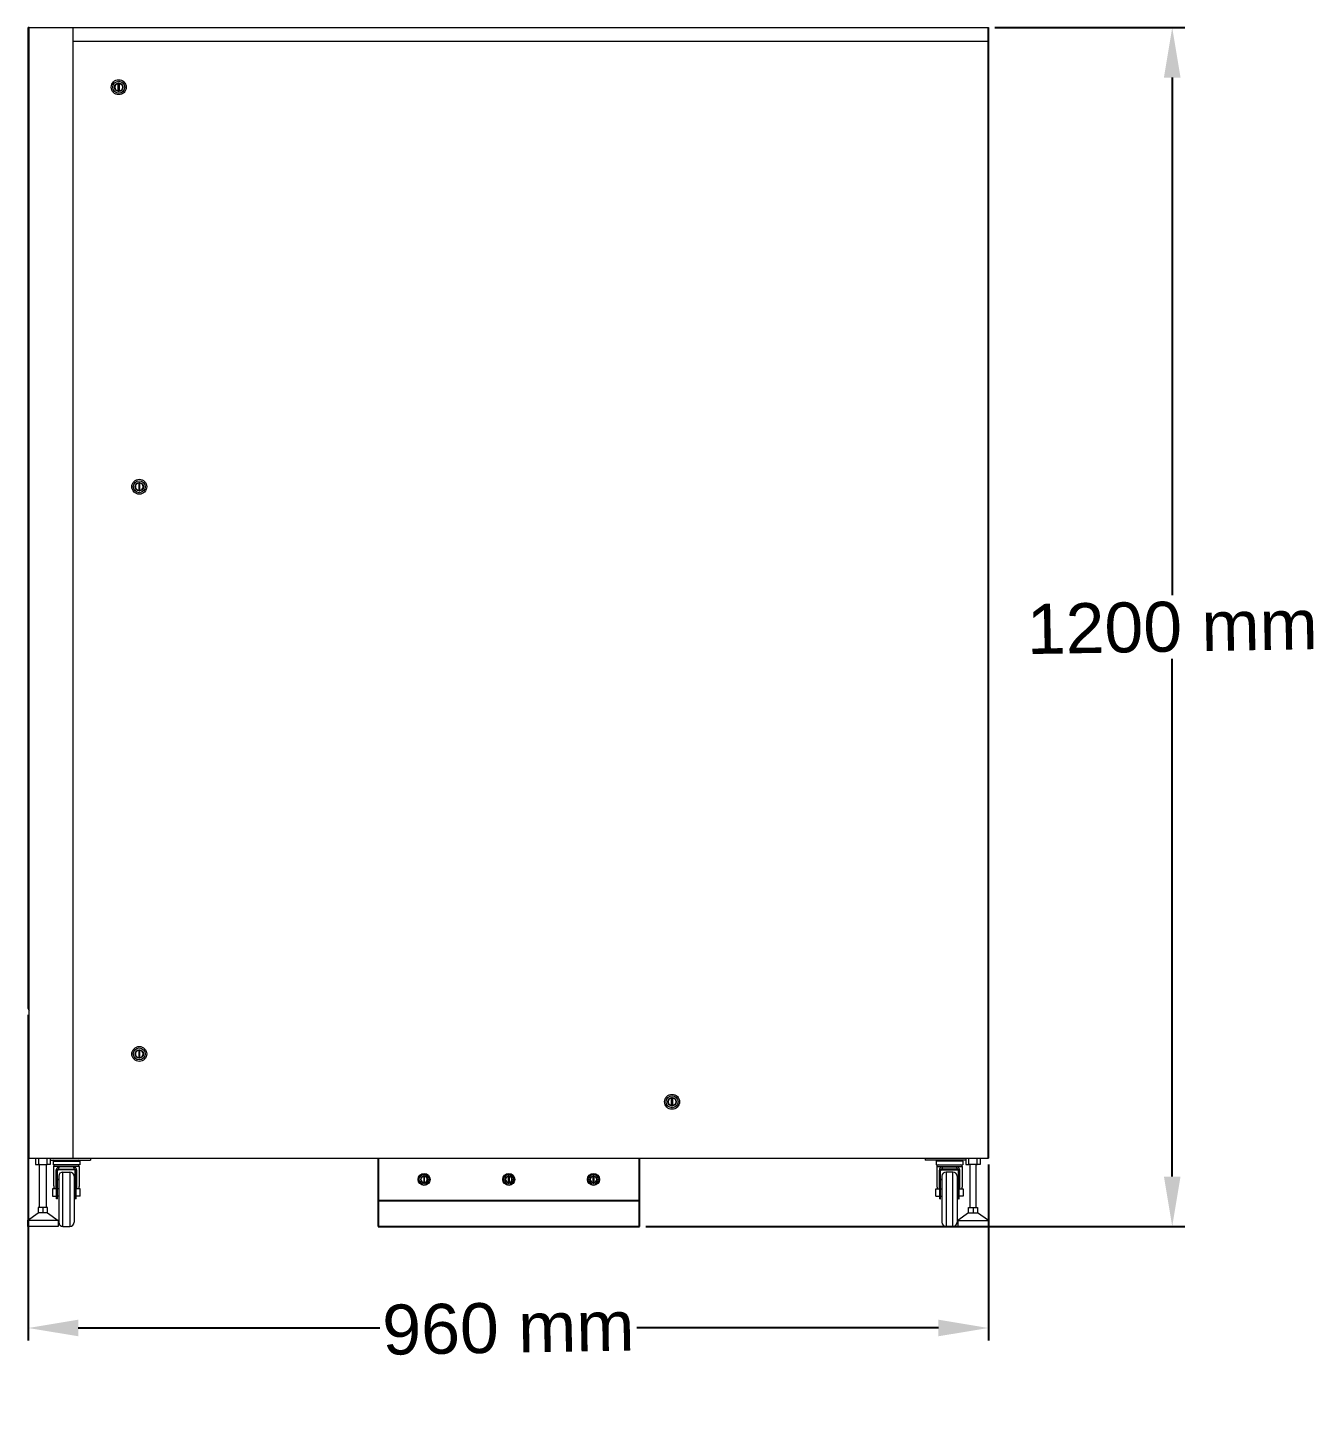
# Model space of a CAD drawing. Header units: millimetres. Extents: x 0 to 129, y -18 to 120.
import ezdxf

# ---------------------------------------------------------------- set-up
doc = ezdxf.new("R2010")
doc.units = ezdxf.units.MM
doc.layers.add('8059_4__0', color=7, linetype='Continuous')
doc.layers.add('Visible (ANSI)', color=7, linetype='Continuous', lineweight=50)
doc.styles.get("Standard").update_dxf_attribs({"font": 'arial.ttf'})
doc.dimstyles.new('ISO-25', dxfattribs={"dimtxt": 2.5, "dimasz": 2.5, "dimexe": 1.25, "dimexo": 0.625, "dimtad": 1, "dimtxsty": 'Standard', "dimcen": 2.5, "dimadec": 0, "dimazin": 0, "dimtfac": 1, "dimtmove": 0, "dimatfit": 3, "dimfxl": 1, "dimarcsym": 0})

# ---------------------------------------------------------------- blocks, each defined once
blk = doc.blocks.new('*D10')
at = {"color": 0, "lineweight": -2}
for p, q in [((96.79, 119.99), (115.81, 119.99)), ((114.56, 114.99), (114.56, 63.17)), ((114.56, 5), (114.56, 56.82)), ((61.87, 0), (115.81, 0))]:
    blk.add_line(p, q, dxfattribs=at)
at = {"color": 0}
for points in [[(115.39, 114.99), (113.73, 114.99), (114.56, 119.99)], [(113.73, 5), (115.39, 5), (114.56, 0)]]:
    blk.add_solid(points, dxfattribs=at)
at = {"layer": 'Defpoints', "color": 0}
for p in [(96.16, 119.99), (61.24, 0), (114.56, 0)]:
    blk.add_point(p, dxfattribs=at)
at = {"color": 0, "insert": (114.56, 60), "char_height": 5, "attachment_point": 5, "rotation": 1}
blk.add_mtext('1200 mm', dxfattribs=at)
blk = doc.blocks.new('*D11')
at = {"color": 0, "lineweight": -2}
for p, q in [((0.08, 21.19), (0.08, -11.41)), ((96.16, 6.2), (96.16, -11.41)), ((5.08, -10.16), (35.25, -10.16)), ((91.16, -10.16), (60.98, -10.16))]:
    blk.add_line(p, q, dxfattribs=at)
at = {"color": 0}
for points in [[(5.08, -9.33), (5.08, -10.99), (0.08, -10.16)], [(91.16, -10.99), (91.16, -9.33), (96.16, -10.16)]]:
    blk.add_solid(points, dxfattribs=at)
at = {"layer": 'Defpoints', "color": 0}
for p in [(0.08, 21.81), (96.16, 6.83), (96.16, -10.16)]:
    blk.add_point(p, dxfattribs=at)
at = {"color": 0, "insert": (48.12, -10.16), "char_height": 5, "attachment_point": 5, "rotation": 1}
blk.add_mtext('960 mm', dxfattribs=at)

msp = doc.modelspace()

# ---------------------------------------------------------------- linework, layer by layer
at = {"lineweight": 13}
for p, q in [((0.168, 119.992), (0.076, 119.992)), ((0.168, 119.992), (96.162, 119.992)), ((4.563, 6.829), (4.563, 119.992)), ((96.111, 119.992), (96.111, 6.829)), ((96.136, 119.992), (96.136, 6.829)), ((96.162, 119.992), (96.162, 6.829)), ((4.563, 118.632), (96.162, 118.632)), ((0.168, 6.829), (96.162, 6.829)), ((96.162, 0), (96.162, 0.583))]:
    msp.add_line(p, q, dxfattribs=at)
at = {"color": 0, "linetype": 'ByBlock', "lineweight": 13}
for p, q in [((0.812, 6.829), (0.812, 6.197)), ((0.812, 6.197), (1.121, 6.197)), ((1.121, 6.197), (1.121, 6.829)), ((1.212, 6.197), (1.121, 6.197)), ((1.212, 1.893), (1.212, 6.197)), ((1.212, 6.197), (1.859, 6.197)), ((1.859, 6.197), (1.859, 1.893)), ((1.859, 6.197), (1.95, 6.197)), ((1.95, 6.197), (1.95, 6.829)), ((2.26, 6.197), (1.95, 6.197)), ((2.26, 6.829), (2.26, 6.197)), ((93.902, 6.829), (93.902, 6.197)), ((93.902, 6.197), (94.211, 6.197)), ((94.211, 6.197), (94.211, 6.829)), ((94.303, 6.197), (94.211, 6.197)), ((94.95, 6.197), (94.303, 6.197)), ((94.303, 6.197), (94.303, 1.893)), ((94.95, 1.893), (94.95, 6.197)), ((94.95, 6.197), (95.041, 6.197)), ((95.041, 6.197), (95.041, 6.829)), ((95.35, 6.197), (95.041, 6.197)), ((95.35, 6.829), (95.35, 6.197)), ((1.992, 1.893), (1.079, 1.893)), ((1.079, 1.893), (1.079, 1.357)), ((1.536, 1.893), (1.536, 1.357)), ((1.992, 1.357), (1.992, 1.893)), ((94.169, 1.893), (95.083, 1.893)), ((94.169, 1.357), (94.169, 1.893)), ((94.626, 1.893), (94.626, 1.357)), ((95.083, 1.893), (95.083, 1.357)), ((0, 0.583), (1.079, 1.357)), ((3.071, 0.583), (0, 0.583)), ((0, 0.583), (0, 0)), ((3.071, 0), (0, 0)), ((1.992, 1.357), (1.079, 1.357)), ((1.992, 1.357), (3.071, 0.583)), ((3.071, 0.583), (3.071, 0)), ((94.169, 1.357), (93.091, 0.583)), ((93.091, 0.583), (93.091, 0)), ((93.091, 0.583), (96.162, 0.583)), ((94.169, 1.357), (95.083, 1.357)), ((96.162, 0.583), (95.083, 1.357)), ((93.091, 0), (96.162, 0))]:
    msp.add_line(p, q, dxfattribs=at)
for p, q in [((35.086, 6.829), (35.086, 0)), ((61.244, 0), (61.244, 6.829)), ((35.086, 2.593), (61.244, 2.593)), ((35.086, 0), (61.244, 0))]:
    msp.add_line(p, q)
at = {"layer": '8059_4__0', "color": 0, "linetype": 'ByBlock', "lineweight": 13}
for p, q in [((2.26, 6.637), (6.316, 6.637)), ((2.55, 6.552), (5.231, 6.552)), ((2.55, 6.552), (2.55, 6.169)), ((5.231, 6.169), (2.55, 6.169)), ((5.167, 5.999), (2.614, 5.999)), ((2.614, 5.999), (2.614, 4.129)), ((2.866, 5.574), (2.871, 5.646)), ((2.912, 5.574), (2.866, 5.574)), ((2.866, 3.765), (2.866, 5.574)), ((2.871, 5.646), (2.89, 5.722)), ((2.89, 5.722), (2.922, 5.796)), ((2.912, 2.766), (2.912, 5.574)), ((2.922, 5.796), (2.969, 5.863)), ((2.969, 5.863), (3.031, 5.921)), ((2.997, 2.766), (2.997, 5.574)), ((3.031, 5.921), (3.111, 5.962)), ((3.082, 5.744), (3.208, 5.978)), ((3.082, 5.744), (4.699, 5.744)), ((4.699, 5.659), (3.082, 5.659)), ((3.111, 5.962), (3.208, 5.978)), ((4.574, 5.978), (3.208, 5.978)), ((4.574, 5.978), (4.699, 5.744)), ((4.574, 5.978), (4.651, 5.968)), ((4.651, 5.968), (4.724, 5.937)), ((4.724, 5.937), (4.789, 5.888)), ((4.784, 2.766), (4.784, 5.574)), ((4.789, 5.888), (4.843, 5.823)), ((4.843, 5.823), (4.883, 5.746)), ((4.915, 5.574), (4.869, 5.574)), ((4.869, 2.766), (4.869, 5.574)), ((4.883, 5.746), (4.908, 5.66)), ((4.908, 5.66), (4.915, 5.574)), ((4.915, 5.574), (4.915, 3.765)), ((5.167, 5.999), (5.167, 4.129)), ((5.231, 6.552), (5.231, 6.169)), ((6.316, 6.829), (6.316, 6.637)), ((89.846, 6.829), (89.846, 6.637)), ((93.902, 6.637), (89.846, 6.637)), ((93.611, 6.552), (90.931, 6.552)), ((90.931, 6.552), (90.931, 6.169)), ((90.931, 6.169), (93.611, 6.169)), ((90.995, 5.999), (93.548, 5.999)), ((90.995, 5.999), (90.995, 4.129)), ((91.254, 5.66), (91.246, 5.574)), ((91.246, 5.574), (91.293, 5.574)), ((91.246, 5.574), (91.246, 3.765)), ((91.279, 5.746), (91.254, 5.66)), ((91.319, 5.823), (91.279, 5.746)), ((91.293, 2.766), (91.293, 5.574)), ((91.373, 5.888), (91.319, 5.823)), ((91.438, 5.937), (91.373, 5.888)), ((91.378, 2.766), (91.378, 5.574)), ((91.511, 5.968), (91.438, 5.937)), ((91.588, 5.978), (91.463, 5.744)), ((93.08, 5.744), (91.463, 5.744)), ((91.463, 5.659), (93.08, 5.659)), ((91.588, 5.978), (91.511, 5.968)), ((91.588, 5.978), (92.954, 5.978)), ((93.08, 5.744), (92.954, 5.978)), ((93.051, 5.962), (92.954, 5.978)), ((93.131, 5.921), (93.051, 5.962)), ((93.193, 5.863), (93.131, 5.921)), ((93.165, 2.766), (93.165, 5.574)), ((93.24, 5.796), (93.193, 5.863)), ((93.272, 5.722), (93.24, 5.796)), ((93.25, 5.574), (93.296, 5.574)), ((93.25, 2.766), (93.25, 5.574)), ((93.291, 5.646), (93.272, 5.722)), ((93.296, 5.574), (93.291, 5.646)), ((93.296, 3.765), (93.296, 5.574)), ((93.548, 5.999), (93.548, 4.129)), ((93.611, 6.552), (93.611, 6.169)), ((3.014, 4.662), (2.997, 4.652)), ((3.033, 4.673), (3.014, 4.662)), ((3.051, 4.683), (3.033, 4.673)), ((3.07, 4.693), (3.051, 4.683)), ((3.09, 4.702), (3.07, 4.693)), ((3.11, 4.712), (3.09, 4.702)), ((3.125, 4.718), (3.11, 4.712)), ((3.125, 5.02), (3.125, 0.425)), ((3.55, 5.446), (4.231, 5.446)), ((3.55, 0), (3.55, 5.446)), ((4.231, 5.446), (4.231, 0)), ((4.656, 5.02), (4.656, 0.425)), ((4.656, 4.718), (4.658, 4.718)), ((4.658, 4.718), (4.678, 4.709)), ((4.678, 4.709), (4.698, 4.699)), ((4.698, 4.699), (4.718, 4.689)), ((4.718, 4.689), (4.737, 4.679)), ((4.737, 4.679), (4.755, 4.669)), ((4.755, 4.669), (4.774, 4.658)), ((4.774, 4.658), (4.784, 4.652)), ((91.388, 4.658), (91.378, 4.652)), ((91.406, 4.669), (91.388, 4.658)), ((91.425, 4.679), (91.406, 4.669)), ((91.444, 4.689), (91.425, 4.679)), ((91.464, 4.699), (91.444, 4.689)), ((91.483, 4.709), (91.464, 4.699)), ((91.504, 4.718), (91.483, 4.709)), ((91.505, 4.718), (91.504, 4.718)), ((91.505, 5.02), (91.505, 0.425)), ((92.612, 5.446), (91.931, 5.446)), ((91.931, 5.446), (91.931, 0)), ((92.612, 0), (92.612, 5.446)), ((93.037, 5.02), (93.037, 0.425)), ((93.037, 4.718), (93.052, 4.712)), ((93.052, 4.712), (93.072, 4.702)), ((93.072, 4.702), (93.092, 4.693)), ((93.092, 4.693), (93.111, 4.683)), ((93.111, 4.683), (93.129, 4.673)), ((93.129, 4.673), (93.147, 4.662)), ((93.147, 4.662), (93.165, 4.652)), ((2.912, 3.765), (2.508, 3.765)), ((2.508, 3.765), (2.508, 3.042)), ((2.508, 3.042), (2.912, 3.042)), ((2.614, 4.129), (2.615, 4.106)), ((2.615, 4.106), (2.616, 4.084)), ((2.616, 4.084), (2.617, 4.061)), ((2.617, 4.061), (2.62, 4.037)), ((2.62, 4.037), (2.623, 4.014)), ((2.623, 4.014), (2.626, 3.99)), ((2.626, 3.99), (2.631, 3.966)), ((2.631, 3.966), (2.635, 3.941)), ((2.635, 3.941), (2.641, 3.917)), ((2.641, 3.917), (2.647, 3.892)), ((2.647, 3.892), (2.654, 3.867)), ((2.654, 3.867), (2.662, 3.842)), ((2.662, 3.842), (2.67, 3.816)), ((2.67, 3.816), (2.679, 3.79)), ((2.679, 3.79), (2.688, 3.765)), ((2.997, 3.404), (2.912, 3.404)), ((2.997, 2.766), (2.912, 2.766)), ((3.125, 3.765), (2.997, 3.765)), ((3.125, 3.042), (2.997, 3.042)), ((4.784, 3.765), (4.656, 3.765)), ((4.784, 3.042), (4.656, 3.042)), ((4.869, 3.404), (4.784, 3.404)), ((4.869, 2.766), (4.784, 2.766)), ((5.273, 3.765), (4.869, 3.765)), ((5.273, 3.042), (4.869, 3.042)), ((5.103, 3.79), (5.094, 3.765)), ((5.112, 3.816), (5.103, 3.79)), ((5.12, 3.842), (5.112, 3.816)), ((5.127, 3.867), (5.12, 3.842)), ((5.134, 3.892), (5.127, 3.867)), ((5.14, 3.917), (5.134, 3.892)), ((5.146, 3.941), (5.14, 3.917)), ((5.151, 3.966), (5.146, 3.941)), ((5.155, 3.99), (5.151, 3.966)), ((5.159, 4.014), (5.155, 3.99)), ((5.162, 4.037), (5.159, 4.014)), ((5.164, 4.061), (5.162, 4.037)), ((5.166, 4.084), (5.164, 4.061)), ((5.167, 4.106), (5.166, 4.084)), ((5.167, 4.129), (5.167, 4.106)), ((5.273, 3.042), (5.273, 3.765)), ((90.888, 3.765), (91.293, 3.765)), ((90.888, 3.042), (90.888, 3.765)), ((90.888, 3.042), (91.293, 3.042)), ((90.995, 4.129), (90.995, 4.106)), ((90.995, 4.106), (90.996, 4.084)), ((90.996, 4.084), (90.998, 4.061)), ((90.998, 4.061), (91, 4.037)), ((91, 4.037), (91.003, 4.014)), ((91.003, 4.014), (91.007, 3.99)), ((91.007, 3.99), (91.011, 3.966)), ((91.011, 3.966), (91.016, 3.941)), ((91.016, 3.941), (91.022, 3.917)), ((91.022, 3.917), (91.028, 3.892)), ((91.028, 3.892), (91.035, 3.867)), ((91.035, 3.867), (91.042, 3.842)), ((91.042, 3.842), (91.05, 3.816)), ((91.05, 3.816), (91.059, 3.79)), ((91.059, 3.79), (91.068, 3.765)), ((91.293, 3.404), (91.378, 3.404)), ((91.293, 2.766), (91.378, 2.766)), ((91.378, 3.765), (91.505, 3.765)), ((91.378, 3.042), (91.505, 3.042)), ((93.037, 3.765), (93.165, 3.765)), ((93.037, 3.042), (93.165, 3.042)), ((93.165, 3.404), (93.25, 3.404)), ((93.165, 2.766), (93.25, 2.766)), ((93.25, 3.765), (93.654, 3.765)), ((93.654, 3.042), (93.25, 3.042)), ((93.483, 3.79), (93.474, 3.765)), ((93.492, 3.816), (93.483, 3.79)), ((93.5, 3.842), (93.492, 3.816)), ((93.508, 3.867), (93.5, 3.842)), ((93.515, 3.892), (93.508, 3.867)), ((93.521, 3.917), (93.515, 3.892)), ((93.526, 3.941), (93.521, 3.917)), ((93.531, 3.966), (93.526, 3.941)), ((93.536, 3.99), (93.531, 3.966)), ((93.539, 4.014), (93.536, 3.99)), ((93.542, 4.037), (93.539, 4.014)), ((93.544, 4.061), (93.542, 4.037)), ((93.546, 4.084), (93.544, 4.061)), ((93.547, 4.106), (93.546, 4.084)), ((93.548, 4.129), (93.547, 4.106)), ((93.654, 3.765), (93.654, 3.042)), ((3.55, 0), (4.231, 0)), ((92.612, 0), (91.931, 0))]:
    msp.add_line(p, q, dxfattribs=at)
for centre, radius, start, end in [((2.636, 6.552), 0.0851, 90.00508, 180), ((2.784, 5.999), 0.17, 90, 180), ((3.082, 5.574), 0.17, 90, 180), ((3.082, 5.574), 0.0851, 90, 180), ((4.699, 5.574), 0.17, 0, 90), ((4.699, 5.574), 0.0851, 0, 90), ((4.997, 5.999), 0.17, 0, 90), ((5.146, 6.552), 0.0851, 0, 89.99492), ((91.016, 6.552), 0.0851, 90.00508, 180), ((91.165, 5.999), 0.17, 90, 180), ((91.463, 5.574), 0.17, 90, 180), ((91.463, 5.574), 0.0851, 90, 180), ((93.08, 5.574), 0.17, 0, 90), ((93.08, 5.574), 0.0851, 0, 90), ((93.377, 5.999), 0.17, 0, 90), ((93.526, 6.552), 0.0851, 0, 89.99492), ((3.55, 5.02), 0.425, 90, 180), ((4.231, 5.02), 0.425, 0, 90), ((91.931, 5.02), 0.425, 90, 180), ((92.612, 5.02), 0.425, 0, 90), ((3.55, 0.425), 0.425, 180, 270), ((4.231, 0.425), 0.425, 270, 0), ((91.931, 0.425), 0.425, 180, 270), ((92.612, 0.425), 0.425, 270, 0)]:
    msp.add_arc(centre, radius, start, end, dxfattribs=at)
at = {"layer": 'Visible (ANSI)', "color": 0, "lineweight": 13}
for p, q in [((0.076, 21.812), (0.076, 119.992)), ((0.168, 6.829), (0.168, 119.992)), ((9.078, 113.629), (9.078, 114.414)), ((9.178, 114.414), (9.178, 113.629)), ((11.136, 74.427), (11.136, 73.642)), ((11.235, 73.642), (11.235, 74.427)), ((11.136, 17.657), (11.136, 16.872)), ((11.235, 16.872), (11.235, 17.657)), ((64.454, 12.084), (64.454, 12.869)), ((64.554, 12.869), (64.554, 12.084)), ((39.647, 5.027), (39.647, 4.395)), ((39.728, 4.395), (39.728, 5.027)), ((48.125, 4.395), (48.125, 5.027)), ((48.205, 5.027), (48.205, 4.395)), ((56.602, 4.395), (56.602, 5.027)), ((56.682, 5.027), (56.682, 4.395))]:
    msp.add_line(p, q, dxfattribs=at)
for centre, radius in [((9.128, 114.021), 0.747), ((9.128, 114.021), 0.597), ((9.128, 114.021), 0.416), ((9.128, 114.021), 0.401), ((11.186, 74.034), 0.747), ((11.186, 74.034), 0.597), ((11.186, 74.034), 0.416), ((11.186, 74.034), 0.401), ((11.186, 17.265), 0.747), ((11.186, 17.265), 0.597), ((11.186, 17.265), 0.416), ((11.186, 17.265), 0.401), ((64.504, 12.476), 0.747), ((64.504, 12.476), 0.597), ((64.504, 12.476), 0.416), ((64.504, 12.476), 0.401), ((39.688, 4.711), 0.601), ((39.688, 4.711), 0.481), ((39.688, 4.711), 0.334), ((39.688, 4.711), 0.322), ((48.165, 4.711), 0.601), ((48.165, 4.711), 0.481), ((48.165, 4.711), 0.334), ((48.165, 4.711), 0.322), ((56.642, 4.711), 0.601), ((56.642, 4.711), 0.481), ((56.642, 4.711), 0.334), ((56.642, 4.711), 0.322)]:
    msp.add_circle(centre, radius, dxfattribs=at)
for centre, radius, start, end in [((9.128, 114.021), 0.396, 98.6816, 261.3184), ((9.128, 114.021), 0.396, 84.22461, 95.77539), ((9.128, 114.021), 0.396, 278.6816, 81.3184), ((9.128, 114.021), 0.396, 264.22461, 275.77539), ((11.186, 74.034), 0.396, 98.6816, 261.3184), ((11.186, 74.034), 0.396, 84.22461, 95.77539), ((11.186, 74.034), 0.396, 278.6816, 81.3184), ((11.186, 74.034), 0.396, 264.22461, 275.77539), ((11.186, 17.265), 0.396, 98.6816, 261.3184), ((11.186, 17.265), 0.396, 84.22461, 95.77539), ((11.186, 17.265), 0.396, 264.22461, 275.77539), ((11.186, 17.265), 0.396, 278.6816, 81.3184), ((64.504, 12.476), 0.396, 98.6816, 261.3184), ((64.504, 12.476), 0.396, 84.22461, 95.77539), ((64.504, 12.476), 0.396, 278.6816, 81.3184), ((64.504, 12.476), 0.396, 264.22461, 275.77539), ((39.688, 4.711), 0.318, 98.6816, 261.3184), ((39.688, 4.711), 0.318, 84.22461, 95.77539), ((39.688, 4.711), 0.318, 264.22461, 275.77539), ((39.688, 4.711), 0.318, 278.6816, 81.3184), ((48.165, 4.711), 0.318, 98.6816, 261.3184), ((48.165, 4.711), 0.318, 84.22461, 95.77539), ((48.165, 4.711), 0.318, 264.22461, 275.77539), ((48.165, 4.711), 0.318, 278.6816, 81.3184), ((56.642, 4.711), 0.318, 98.6816, 261.3184), ((56.642, 4.711), 0.318, 84.22461, 95.77539), ((56.642, 4.711), 0.318, 264.22461, 275.77539), ((56.642, 4.711), 0.318, 278.6816, 81.3184)]:
    msp.add_arc(centre, radius, start, end, dxfattribs=at)
for centre, major_axis in [((9.278, 113.644), (0.00963, -0.00395)), ((64.654, 12.099), (0.00963, -0.00395)), ((48.285, 4.407), (0.00775, -0.00318)), ((56.763, 4.407), (0.00775, -0.00318))]:
    msp.add_ellipse(centre, major_axis=major_axis, ratio=0.9774381, start_param=2.8545486, end_param=3.3685125, dxfattribs=at)
at = {"layer": 'Visible (ANSI)', "color": 0, "lineweight": 13, "extrusion": (0, 0, -1)}
for centre, major_axis in [((11.036, 73.657), (-0.00963, -0.00395)), ((11.036, 16.887), (-0.00963, -0.00395)), ((39.567, 4.407), (-0.00775, -0.00318))]:
    msp.add_ellipse(centre, major_axis=major_axis, ratio=0.9774381, start_param=2.8545486, end_param=3.3685125, dxfattribs=at)
at = {"layer": 'Visible (ANSI)', "color": 0, "lineweight": 13}
for points, knots in [([(9.068, 114.412), (9.07, 114.413), (9.071, 114.413), (9.073, 114.413), (9.075, 114.413), (9.076, 114.414), (9.077, 114.414), (9.078, 114.414), (9.078, 114.414), (9.078, 114.414)], [-0.030285958, -0.030285958, -0.030285958, -0.030285958, -0.022671391, -0.022671391, -0.015056824, -0.015056824, -0.007528412, -0.007528412, 0, 0, 0, 0]), ([(9.078, 114.414), (9.078, 114.414), (9.079, 114.414), (9.08, 114.414), (9.08, 114.414), (9.082, 114.414), (9.083, 114.414), (9.086, 114.415), (9.087, 114.415), (9.088, 114.415)], [0.060426585, 0.060426585, 0.060426585, 0.060426585, 0.067959429, 0.067959429, 0.075492272, 0.075492272, 0.083074361, 0.083074361, 0.09065645, 0.09065645, 0.09065645, 0.09065645]), ([(9.168, 114.415), (9.169, 114.415), (9.171, 114.415), (9.173, 114.414), (9.174, 114.414), (9.176, 114.414), (9.177, 114.414), (9.178, 114.414), (9.178, 114.414), (9.178, 114.414)], [0.030196721, 0.030196721, 0.030196721, 0.030196721, 0.03777881, 0.03777881, 0.045360899, 0.045360899, 0.052893742, 0.052893742, 0.060426585, 0.060426585, 0.060426585, 0.060426585]), ([(9.178, 114.414), (9.178, 114.414), (9.178, 114.414), (9.179, 114.414), (9.18, 114.414), (9.182, 114.413), (9.183, 114.413), (9.185, 114.413), (9.187, 114.413), (9.188, 114.412)], [-0.121245458, -0.121245458, -0.121245458, -0.121245458, -0.113717046, -0.113717046, -0.106188634, -0.106188634, -0.098574067, -0.098574067, -0.0909595, -0.0909595, -0.0909595, -0.0909595]), ([(8.985, 113.652), (8.985, 113.652), (8.985, 113.652), (8.984, 113.652), (8.984, 113.653), (8.984, 113.653), (8.983, 113.653), (8.983, 113.653), (8.983, 113.653), (8.983, 113.653)], [0.52814184, 0.52814184, 0.52814184, 0.52814184, 0.6, 0.6, 0.6, 0.8, 0.8, 0.8, 0.84878894, 0.84878894, 0.84878894, 0.84878894]), ([(8.986, 113.651), (8.985, 113.652), (8.985, 113.652), (8.985, 113.652), (8.985, 113.652), (8.985, 113.652), (8.985, 113.652)], [0.28154563, 0.28154563, 0.28154563, 0.28154563, 0.4, 0.4, 0.4, 0.40533204, 0.40533204, 0.40533204, 0.40533204]), ([(8.987, 113.65), (8.987, 113.65), (8.987, 113.65), (8.987, 113.65), (8.987, 113.65), (8.987, 113.649), (8.987, 113.649)], [0.00000002, 0.00000002, 0.00000002, 0.00000002, 0.125, 0.125, 0.125, 0.17963637, 0.17963637, 0.17963637, 0.17963637]), ([(8.989, 113.646), (8.989, 113.646), (8.988, 113.647), (8.988, 113.648), (8.988, 113.649), (8.987, 113.649)], [0.0013084, 0.0013084, 0.0013084, 0.0013084, 0.007308878, 0.007308878, 0.014325439, 0.014325439, 0.014325439, 0.014325439]), ([(9.078, 113.629), (9.078, 113.629), (9.078, 113.629), (9.077, 113.629), (9.076, 113.629), (9.075, 113.629), (9.073, 113.629), (9.071, 113.63), (9.07, 113.63), (9.068, 113.63)], [0, 0, 0, 0, 0.007528412, 0.007528412, 0.015056824, 0.015056824, 0.022671391, 0.022671391, 0.030285958, 0.030285958, 0.030285958, 0.030285958]), ([(9.088, 113.628), (9.087, 113.628), (9.086, 113.628), (9.083, 113.628), (9.082, 113.628), (9.08, 113.628), (9.08, 113.629), (9.079, 113.629), (9.078, 113.629), (9.078, 113.629)], [-0.09065645, -0.09065645, -0.09065645, -0.09065645, -0.083074361, -0.083074361, -0.075492272, -0.075492272, -0.067959429, -0.067959429, -0.060426585, -0.060426585, -0.060426585, -0.060426585]), ([(9.178, 113.629), (9.178, 113.629), (9.178, 113.629), (9.177, 113.629), (9.176, 113.628), (9.174, 113.628), (9.173, 113.628), (9.171, 113.628), (9.169, 113.628), (9.168, 113.628)], [-0.060426585, -0.060426585, -0.060426585, -0.060426585, -0.052893742, -0.052893742, -0.045360899, -0.045360899, -0.03777881, -0.03777881, -0.030196721, -0.030196721, -0.030196721, -0.030196721]), ([(9.188, 113.63), (9.187, 113.63), (9.185, 113.63), (9.183, 113.629), (9.182, 113.629), (9.18, 113.629), (9.179, 113.629), (9.178, 113.629), (9.178, 113.629), (9.178, 113.629)], [0.0909595, 0.0909595, 0.0909595, 0.0909595, 0.098574067, 0.098574067, 0.106188634, 0.106188634, 0.113717046, 0.113717046, 0.121245458, 0.121245458, 0.121245458, 0.121245458]), ([(11.136, 74.427), (11.136, 74.427), (11.136, 74.427), (11.135, 74.427), (11.134, 74.426), (11.132, 74.426), (11.131, 74.426), (11.128, 74.426), (11.127, 74.425), (11.126, 74.425)], [-0.121245458, -0.121245458, -0.121245458, -0.121245458, -0.113717046, -0.113717046, -0.106188634, -0.106188634, -0.098574067, -0.098574067, -0.0909595, -0.0909595, -0.0909595, -0.0909595]), ([(11.146, 74.428), (11.145, 74.428), (11.143, 74.428), (11.141, 74.427), (11.14, 74.427), (11.138, 74.427), (11.137, 74.427), (11.136, 74.427), (11.136, 74.427), (11.136, 74.427)], [0.030196721, 0.030196721, 0.030196721, 0.030196721, 0.03777881, 0.03777881, 0.045360899, 0.045360899, 0.052893742, 0.052893742, 0.060426585, 0.060426585, 0.060426585, 0.060426585]), ([(11.235, 74.427), (11.235, 74.427), (11.235, 74.427), (11.234, 74.427), (11.233, 74.427), (11.232, 74.427), (11.23, 74.427), (11.228, 74.428), (11.227, 74.428), (11.225, 74.428)], [0.060426585, 0.060426585, 0.060426585, 0.060426585, 0.067959429, 0.067959429, 0.075492272, 0.075492272, 0.083074361, 0.083074361, 0.09065645, 0.09065645, 0.09065645, 0.09065645]), ([(11.245, 74.425), (11.244, 74.425), (11.243, 74.426), (11.24, 74.426), (11.239, 74.426), (11.237, 74.426), (11.237, 74.427), (11.236, 74.427), (11.235, 74.427), (11.235, 74.427)], [-0.030285958, -0.030285958, -0.030285958, -0.030285958, -0.022671391, -0.022671391, -0.015056824, -0.015056824, -0.007528412, -0.007528412, 0, 0, 0, 0]), ([(11.126, 73.643), (11.127, 73.643), (11.128, 73.643), (11.131, 73.642), (11.132, 73.642), (11.134, 73.642), (11.135, 73.642), (11.136, 73.642), (11.136, 73.642), (11.136, 73.642)], [0.0909595, 0.0909595, 0.0909595, 0.0909595, 0.098574067, 0.098574067, 0.106188634, 0.106188634, 0.113717046, 0.113717046, 0.121245458, 0.121245458, 0.121245458, 0.121245458]), ([(11.136, 73.642), (11.136, 73.642), (11.136, 73.642), (11.137, 73.641), (11.138, 73.641), (11.14, 73.641), (11.141, 73.641), (11.143, 73.641), (11.145, 73.641), (11.146, 73.64)], [-0.060426585, -0.060426585, -0.060426585, -0.060426585, -0.052893742, -0.052893742, -0.045360899, -0.045360899, -0.03777881, -0.03777881, -0.030196721, -0.030196721, -0.030196721, -0.030196721]), ([(11.225, 73.64), (11.227, 73.641), (11.228, 73.641), (11.23, 73.641), (11.232, 73.641), (11.233, 73.641), (11.234, 73.641), (11.235, 73.642), (11.235, 73.642), (11.235, 73.642)], [-0.09065645, -0.09065645, -0.09065645, -0.09065645, -0.083074361, -0.083074361, -0.075492272, -0.075492272, -0.067959429, -0.067959429, -0.060426585, -0.060426585, -0.060426585, -0.060426585]), ([(11.235, 73.642), (11.235, 73.642), (11.236, 73.642), (11.237, 73.642), (11.237, 73.642), (11.239, 73.642), (11.24, 73.642), (11.243, 73.643), (11.244, 73.643), (11.245, 73.643)], [0, 0, 0, 0, 0.007528412, 0.007528412, 0.015056824, 0.015056824, 0.022671391, 0.022671391, 0.030285958, 0.030285958, 0.030285958, 0.030285958]), ([(11.325, 73.659), (11.325, 73.659), (11.325, 73.66), (11.326, 73.661), (11.326, 73.662), (11.326, 73.662)], [0.0013084, 0.0013084, 0.0013084, 0.0013084, 0.007308878, 0.007308878, 0.014325439, 0.014325439, 0.014325439, 0.014325439]), ([(11.327, 73.663), (11.327, 73.663), (11.327, 73.663), (11.327, 73.663), (11.327, 73.662), (11.327, 73.662), (11.326, 73.662)], [0.00000002, 0.00000002, 0.00000002, 0.00000002, 0.125, 0.125, 0.125, 0.17963637, 0.17963637, 0.17963637, 0.17963637]), ([(11.328, 73.664), (11.328, 73.664), (11.328, 73.664), (11.329, 73.665), (11.329, 73.665), (11.329, 73.665), (11.329, 73.665)], [0.28154563, 0.28154563, 0.28154563, 0.28154563, 0.4, 0.4, 0.4, 0.40533204, 0.40533204, 0.40533204, 0.40533204]), ([(11.329, 73.665), (11.329, 73.665), (11.329, 73.665), (11.329, 73.665), (11.33, 73.665), (11.33, 73.666), (11.33, 73.666), (11.33, 73.666), (11.33, 73.666), (11.33, 73.666)], [0.52814184, 0.52814184, 0.52814184, 0.52814184, 0.6, 0.6, 0.6, 0.8, 0.8, 0.8, 0.84878894, 0.84878894, 0.84878894, 0.84878894]), ([(11.136, 17.657), (11.136, 17.657), (11.136, 17.657), (11.135, 17.657), (11.134, 17.657), (11.132, 17.657), (11.131, 17.656), (11.128, 17.656), (11.127, 17.656), (11.126, 17.656)], [-0.121245458, -0.121245458, -0.121245458, -0.121245458, -0.113717046, -0.113717046, -0.106188634, -0.106188634, -0.098574067, -0.098574067, -0.0909595, -0.0909595, -0.0909595, -0.0909595]), ([(11.126, 16.873), (11.127, 16.873), (11.128, 16.873), (11.131, 16.873), (11.132, 16.873), (11.134, 16.872), (11.135, 16.872), (11.136, 16.872), (11.136, 16.872), (11.136, 16.872)], [0.0909595, 0.0909595, 0.0909595, 0.0909595, 0.098574067, 0.098574067, 0.106188634, 0.106188634, 0.113717046, 0.113717046, 0.121245458, 0.121245458, 0.121245458, 0.121245458]), ([(11.146, 17.658), (11.145, 17.658), (11.143, 17.658), (11.141, 17.658), (11.14, 17.658), (11.138, 17.657), (11.137, 17.657), (11.136, 17.657), (11.136, 17.657), (11.136, 17.657)], [0.030196721, 0.030196721, 0.030196721, 0.030196721, 0.03777881, 0.03777881, 0.045360899, 0.045360899, 0.052893742, 0.052893742, 0.060426585, 0.060426585, 0.060426585, 0.060426585]), ([(11.136, 16.872), (11.136, 16.872), (11.136, 16.872), (11.137, 16.872), (11.138, 16.872), (11.14, 16.872), (11.141, 16.871), (11.143, 16.871), (11.145, 16.871), (11.146, 16.871)], [-0.060426585, -0.060426585, -0.060426585, -0.060426585, -0.052893742, -0.052893742, -0.045360899, -0.045360899, -0.03777881, -0.03777881, -0.030196721, -0.030196721, -0.030196721, -0.030196721]), ([(11.235, 17.657), (11.235, 17.657), (11.235, 17.657), (11.234, 17.657), (11.233, 17.657), (11.232, 17.658), (11.23, 17.658), (11.228, 17.658), (11.227, 17.658), (11.225, 17.658)], [0.060426585, 0.060426585, 0.060426585, 0.060426585, 0.067959429, 0.067959429, 0.075492272, 0.075492272, 0.083074361, 0.083074361, 0.09065645, 0.09065645, 0.09065645, 0.09065645]), ([(11.225, 16.871), (11.227, 16.871), (11.228, 16.871), (11.23, 16.871), (11.232, 16.872), (11.233, 16.872), (11.234, 16.872), (11.235, 16.872), (11.235, 16.872), (11.235, 16.872)], [-0.09065645, -0.09065645, -0.09065645, -0.09065645, -0.083074361, -0.083074361, -0.075492272, -0.075492272, -0.067959429, -0.067959429, -0.060426585, -0.060426585, -0.060426585, -0.060426585]), ([(11.245, 17.656), (11.244, 17.656), (11.243, 17.656), (11.24, 17.656), (11.239, 17.657), (11.237, 17.657), (11.237, 17.657), (11.236, 17.657), (11.235, 17.657), (11.235, 17.657)], [-0.030285958, -0.030285958, -0.030285958, -0.030285958, -0.022671391, -0.022671391, -0.015056824, -0.015056824, -0.007528412, -0.007528412, 0, 0, 0, 0]), ([(11.235, 16.872), (11.235, 16.872), (11.236, 16.872), (11.237, 16.872), (11.237, 16.872), (11.239, 16.873), (11.24, 16.873), (11.243, 16.873), (11.244, 16.873), (11.245, 16.873)], [0, 0, 0, 0, 0.007528412, 0.007528412, 0.015056824, 0.015056824, 0.022671391, 0.022671391, 0.030285958, 0.030285958, 0.030285958, 0.030285958]), ([(11.325, 16.889), (11.325, 16.89), (11.325, 16.89), (11.326, 16.892), (11.326, 16.892), (11.326, 16.893)], [0.0013084, 0.0013084, 0.0013084, 0.0013084, 0.007308878, 0.007308878, 0.014325439, 0.014325439, 0.014325439, 0.014325439]), ([(11.327, 16.894), (11.327, 16.893), (11.327, 16.893), (11.327, 16.893), (11.327, 16.893), (11.327, 16.893), (11.326, 16.893)], [0.00000002, 0.00000002, 0.00000002, 0.00000002, 0.125, 0.125, 0.125, 0.17963637, 0.17963637, 0.17963637, 0.17963637]), ([(11.328, 16.895), (11.328, 16.895), (11.328, 16.895), (11.329, 16.895), (11.329, 16.895), (11.329, 16.895), (11.329, 16.895)], [0.28154563, 0.28154563, 0.28154563, 0.28154563, 0.4, 0.4, 0.4, 0.40533204, 0.40533204, 0.40533204, 0.40533204]), ([(11.329, 16.895), (11.329, 16.895), (11.329, 16.896), (11.329, 16.896), (11.33, 16.896), (11.33, 16.896), (11.33, 16.896), (11.33, 16.896), (11.33, 16.896), (11.33, 16.896)], [0.52814184, 0.52814184, 0.52814184, 0.52814184, 0.6, 0.6, 0.6, 0.8, 0.8, 0.8, 0.84878894, 0.84878894, 0.84878894, 0.84878894]), ([(64.444, 12.867), (64.445, 12.868), (64.447, 12.868), (64.449, 12.868), (64.45, 12.868), (64.452, 12.869), (64.453, 12.869), (64.454, 12.869), (64.454, 12.869), (64.454, 12.869)], [-0.030285958, -0.030285958, -0.030285958, -0.030285958, -0.022671391, -0.022671391, -0.015056824, -0.015056824, -0.007528412, -0.007528412, 0, 0, 0, 0]), ([(64.454, 12.869), (64.454, 12.869), (64.454, 12.869), (64.455, 12.869), (64.456, 12.869), (64.458, 12.869), (64.459, 12.869), (64.462, 12.87), (64.463, 12.87), (64.464, 12.87)], [0.060426585, 0.060426585, 0.060426585, 0.060426585, 0.067959429, 0.067959429, 0.075492272, 0.075492272, 0.083074361, 0.083074361, 0.09065645, 0.09065645, 0.09065645, 0.09065645]), ([(64.544, 12.87), (64.545, 12.87), (64.546, 12.87), (64.549, 12.869), (64.55, 12.869), (64.552, 12.869), (64.552, 12.869), (64.553, 12.869), (64.554, 12.869), (64.554, 12.869)], [0.030196721, 0.030196721, 0.030196721, 0.030196721, 0.03777881, 0.03777881, 0.045360899, 0.045360899, 0.052893742, 0.052893742, 0.060426585, 0.060426585, 0.060426585, 0.060426585]), ([(64.554, 12.869), (64.554, 12.869), (64.554, 12.869), (64.555, 12.869), (64.556, 12.869), (64.558, 12.868), (64.559, 12.868), (64.561, 12.868), (64.562, 12.868), (64.564, 12.867)], [-0.121245458, -0.121245458, -0.121245458, -0.121245458, -0.113717046, -0.113717046, -0.106188634, -0.106188634, -0.098574067, -0.098574067, -0.0909595, -0.0909595, -0.0909595, -0.0909595]), ([(64.361, 12.107), (64.36, 12.107), (64.36, 12.107), (64.36, 12.107), (64.36, 12.108), (64.36, 12.108), (64.359, 12.108), (64.359, 12.108), (64.359, 12.108), (64.359, 12.108)], [0.52814184, 0.52814184, 0.52814184, 0.52814184, 0.6, 0.6, 0.6, 0.8, 0.8, 0.8, 0.84878894, 0.84878894, 0.84878894, 0.84878894]), ([(64.361, 12.106), (64.361, 12.107), (64.361, 12.107), (64.361, 12.107), (64.361, 12.107), (64.361, 12.107), (64.361, 12.107)], [0.28154563, 0.28154563, 0.28154563, 0.28154563, 0.4, 0.4, 0.4, 0.40533204, 0.40533204, 0.40533204, 0.40533204]), ([(64.362, 12.105), (64.363, 12.105), (64.363, 12.105), (64.363, 12.105), (64.363, 12.105), (64.363, 12.104), (64.363, 12.104)], [0.00000002, 0.00000002, 0.00000002, 0.00000002, 0.125, 0.125, 0.125, 0.17963637, 0.17963637, 0.17963637, 0.17963637]), ([(64.364, 12.101), (64.364, 12.101), (64.364, 12.102), (64.364, 12.103), (64.363, 12.104), (64.363, 12.104)], [0.0013084, 0.0013084, 0.0013084, 0.0013084, 0.007308878, 0.007308878, 0.014325439, 0.014325439, 0.014325439, 0.014325439]), ([(64.454, 12.084), (64.454, 12.084), (64.454, 12.084), (64.453, 12.084), (64.452, 12.084), (64.45, 12.084), (64.449, 12.084), (64.447, 12.085), (64.445, 12.085), (64.444, 12.085)], [0, 0, 0, 0, 0.007528412, 0.007528412, 0.015056824, 0.015056824, 0.022671391, 0.022671391, 0.030285958, 0.030285958, 0.030285958, 0.030285958]), ([(64.464, 12.083), (64.463, 12.083), (64.462, 12.083), (64.459, 12.083), (64.458, 12.083), (64.456, 12.084), (64.455, 12.084), (64.454, 12.084), (64.454, 12.084), (64.454, 12.084)], [-0.09065645, -0.09065645, -0.09065645, -0.09065645, -0.083074361, -0.083074361, -0.075492272, -0.075492272, -0.067959429, -0.067959429, -0.060426585, -0.060426585, -0.060426585, -0.060426585]), ([(64.554, 12.084), (64.554, 12.084), (64.553, 12.084), (64.552, 12.084), (64.552, 12.084), (64.55, 12.083), (64.549, 12.083), (64.546, 12.083), (64.545, 12.083), (64.544, 12.083)], [-0.060426585, -0.060426585, -0.060426585, -0.060426585, -0.052893742, -0.052893742, -0.045360899, -0.045360899, -0.03777881, -0.03777881, -0.030196721, -0.030196721, -0.030196721, -0.030196721]), ([(64.564, 12.085), (64.562, 12.085), (64.561, 12.085), (64.559, 12.084), (64.558, 12.084), (64.556, 12.084), (64.555, 12.084), (64.554, 12.084), (64.554, 12.084), (64.554, 12.084)], [0.0909595, 0.0909595, 0.0909595, 0.0909595, 0.098574067, 0.098574067, 0.106188634, 0.106188634, 0.113717046, 0.113717046, 0.121245458, 0.121245458, 0.121245458, 0.121245458]), ([(39.647, 5.027), (39.647, 5.027), (39.647, 5.027), (39.646, 5.026), (39.646, 5.026), (39.644, 5.026), (39.644, 5.026), (39.642, 5.026), (39.64, 5.026), (39.639, 5.025)], [-0.121245458, -0.121245458, -0.121245458, -0.121245458, -0.113717046, -0.113717046, -0.106188634, -0.106188634, -0.098574067, -0.098574067, -0.0909595, -0.0909595, -0.0909595, -0.0909595]), ([(39.639, 4.396), (39.64, 4.396), (39.642, 4.396), (39.644, 4.395), (39.644, 4.395), (39.646, 4.395), (39.646, 4.395), (39.647, 4.395), (39.647, 4.395), (39.647, 4.395)], [0.0909595, 0.0909595, 0.0909595, 0.0909595, 0.098574067, 0.098574067, 0.106188634, 0.106188634, 0.113717046, 0.113717046, 0.121245458, 0.121245458, 0.121245458, 0.121245458]), ([(39.655, 5.027), (39.654, 5.027), (39.653, 5.027), (39.651, 5.027), (39.651, 5.027), (39.649, 5.027), (39.648, 5.027), (39.648, 5.027), (39.647, 5.027), (39.647, 5.027)], [0.030196721, 0.030196721, 0.030196721, 0.030196721, 0.03777881, 0.03777881, 0.045360899, 0.045360899, 0.052893742, 0.052893742, 0.060426585, 0.060426585, 0.060426585, 0.060426585]), ([(39.647, 4.395), (39.647, 4.395), (39.648, 4.395), (39.648, 4.395), (39.649, 4.395), (39.651, 4.394), (39.651, 4.394), (39.653, 4.394), (39.654, 4.394), (39.655, 4.394)], [-0.060426585, -0.060426585, -0.060426585, -0.060426585, -0.052893742, -0.052893742, -0.045360899, -0.045360899, -0.03777881, -0.03777881, -0.030196721, -0.030196721, -0.030196721, -0.030196721]), ([(39.728, 5.027), (39.728, 5.027), (39.727, 5.027), (39.727, 5.027), (39.726, 5.027), (39.725, 5.027), (39.724, 5.027), (39.722, 5.027), (39.721, 5.027), (39.72, 5.027)], [0.060426585, 0.060426585, 0.060426585, 0.060426585, 0.067959429, 0.067959429, 0.075492272, 0.075492272, 0.083074361, 0.083074361, 0.09065645, 0.09065645, 0.09065645, 0.09065645]), ([(39.72, 4.394), (39.721, 4.394), (39.722, 4.394), (39.724, 4.394), (39.725, 4.394), (39.726, 4.395), (39.727, 4.395), (39.727, 4.395), (39.728, 4.395), (39.728, 4.395)], [-0.09065645, -0.09065645, -0.09065645, -0.09065645, -0.083074361, -0.083074361, -0.075492272, -0.075492272, -0.067959429, -0.067959429, -0.060426585, -0.060426585, -0.060426585, -0.060426585]), ([(39.736, 5.025), (39.735, 5.026), (39.733, 5.026), (39.732, 5.026), (39.731, 5.026), (39.729, 5.026), (39.729, 5.026), (39.728, 5.027), (39.728, 5.027), (39.728, 5.027)], [-0.030285958, -0.030285958, -0.030285958, -0.030285958, -0.022671391, -0.022671391, -0.015056824, -0.015056824, -0.007528412, -0.007528412, 0, 0, 0, 0]), ([(39.728, 4.395), (39.728, 4.395), (39.728, 4.395), (39.729, 4.395), (39.729, 4.395), (39.731, 4.395), (39.732, 4.395), (39.733, 4.396), (39.735, 4.396), (39.736, 4.396)], [0, 0, 0, 0, 0.007528412, 0.007528412, 0.015056824, 0.015056824, 0.022671391, 0.022671391, 0.030285958, 0.030285958, 0.030285958, 0.030285958]), ([(39.8, 4.408), (39.8, 4.409), (39.8, 4.409), (39.8, 4.41), (39.801, 4.411), (39.801, 4.411)], [0.0013084, 0.0013084, 0.0013084, 0.0013084, 0.007308878, 0.007308878, 0.014325439, 0.014325439, 0.014325439, 0.014325439]), ([(39.801, 4.412), (39.801, 4.412), (39.801, 4.412), (39.801, 4.412), (39.801, 4.412), (39.801, 4.411), (39.801, 4.411)], [0.00000002, 0.00000002, 0.00000002, 0.00000002, 0.125, 0.125, 0.125, 0.17963637, 0.17963637, 0.17963637, 0.17963637]), ([(39.802, 4.413), (39.802, 4.413), (39.802, 4.413), (39.803, 4.413), (39.803, 4.413), (39.803, 4.413), (39.803, 4.413)], [0.28154563, 0.28154563, 0.28154563, 0.28154563, 0.4, 0.4, 0.4, 0.40533204, 0.40533204, 0.40533204, 0.40533204]), ([(39.803, 4.414), (39.803, 4.414), (39.803, 4.414), (39.803, 4.414), (39.803, 4.414), (39.804, 4.414), (39.804, 4.414), (39.804, 4.414), (39.804, 4.414), (39.804, 4.414)], [0.52814184, 0.52814184, 0.52814184, 0.52814184, 0.6, 0.6, 0.6, 0.8, 0.8, 0.8, 0.84878894, 0.84878894, 0.84878894, 0.84878894]), ([(48.05, 4.414), (48.049, 4.414), (48.049, 4.414), (48.049, 4.414), (48.049, 4.414), (48.049, 4.414), (48.049, 4.414), (48.048, 4.414), (48.048, 4.414), (48.048, 4.414)], [0.52814184, 0.52814184, 0.52814184, 0.52814184, 0.6, 0.6, 0.6, 0.8, 0.8, 0.8, 0.84878894, 0.84878894, 0.84878894, 0.84878894]), ([(48.05, 4.413), (48.05, 4.413), (48.05, 4.413), (48.05, 4.413), (48.05, 4.413), (48.05, 4.413), (48.05, 4.413)], [0.28154563, 0.28154563, 0.28154563, 0.28154563, 0.4, 0.4, 0.4, 0.40533204, 0.40533204, 0.40533204, 0.40533204]), ([(48.051, 4.412), (48.051, 4.412), (48.051, 4.412), (48.051, 4.412), (48.051, 4.412), (48.052, 4.411), (48.052, 4.411)], [0.00000002, 0.00000002, 0.00000002, 0.00000002, 0.125, 0.125, 0.125, 0.17963637, 0.17963637, 0.17963637, 0.17963637]), ([(48.053, 4.408), (48.053, 4.409), (48.052, 4.409), (48.052, 4.41), (48.052, 4.411), (48.052, 4.411)], [0.0013084, 0.0013084, 0.0013084, 0.0013084, 0.007308878, 0.007308878, 0.014325439, 0.014325439, 0.014325439, 0.014325439]), ([(48.117, 5.025), (48.118, 5.026), (48.119, 5.026), (48.121, 5.026), (48.122, 5.026), (48.123, 5.026), (48.124, 5.026), (48.125, 5.027), (48.125, 5.027), (48.125, 5.027)], [-0.030285958, -0.030285958, -0.030285958, -0.030285958, -0.022671391, -0.022671391, -0.015056824, -0.015056824, -0.007528412, -0.007528412, 0, 0, 0, 0]), ([(48.125, 4.395), (48.125, 4.395), (48.125, 4.395), (48.124, 4.395), (48.123, 4.395), (48.122, 4.395), (48.121, 4.395), (48.119, 4.396), (48.118, 4.396), (48.117, 4.396)], [0, 0, 0, 0, 0.007528412, 0.007528412, 0.015056824, 0.015056824, 0.022671391, 0.022671391, 0.030285958, 0.030285958, 0.030285958, 0.030285958]), ([(48.125, 5.027), (48.125, 5.027), (48.125, 5.027), (48.126, 5.027), (48.126, 5.027), (48.128, 5.027), (48.129, 5.027), (48.131, 5.027), (48.132, 5.027), (48.133, 5.027)], [0.060426585, 0.060426585, 0.060426585, 0.060426585, 0.067959429, 0.067959429, 0.075492272, 0.075492272, 0.083074361, 0.083074361, 0.09065645, 0.09065645, 0.09065645, 0.09065645]), ([(48.133, 4.394), (48.132, 4.394), (48.131, 4.394), (48.129, 4.394), (48.128, 4.394), (48.126, 4.395), (48.126, 4.395), (48.125, 4.395), (48.125, 4.395), (48.125, 4.395)], [-0.09065645, -0.09065645, -0.09065645, -0.09065645, -0.083074361, -0.083074361, -0.075492272, -0.075492272, -0.067959429, -0.067959429, -0.060426585, -0.060426585, -0.060426585, -0.060426585]), ([(48.197, 5.027), (48.198, 5.027), (48.199, 5.027), (48.201, 5.027), (48.202, 5.027), (48.203, 5.027), (48.204, 5.027), (48.205, 5.027), (48.205, 5.027), (48.205, 5.027)], [0.030196721, 0.030196721, 0.030196721, 0.030196721, 0.03777881, 0.03777881, 0.045360899, 0.045360899, 0.052893742, 0.052893742, 0.060426585, 0.060426585, 0.060426585, 0.060426585]), ([(48.205, 4.395), (48.205, 4.395), (48.205, 4.395), (48.204, 4.395), (48.203, 4.395), (48.202, 4.394), (48.201, 4.394), (48.199, 4.394), (48.198, 4.394), (48.197, 4.394)], [-0.060426585, -0.060426585, -0.060426585, -0.060426585, -0.052893742, -0.052893742, -0.045360899, -0.045360899, -0.03777881, -0.03777881, -0.030196721, -0.030196721, -0.030196721, -0.030196721]), ([(48.205, 5.027), (48.205, 5.027), (48.205, 5.027), (48.206, 5.026), (48.207, 5.026), (48.208, 5.026), (48.209, 5.026), (48.211, 5.026), (48.212, 5.026), (48.213, 5.025)], [-0.121245458, -0.121245458, -0.121245458, -0.121245458, -0.113717046, -0.113717046, -0.106188634, -0.106188634, -0.098574067, -0.098574067, -0.0909595, -0.0909595, -0.0909595, -0.0909595]), ([(48.213, 4.396), (48.212, 4.396), (48.211, 4.396), (48.209, 4.395), (48.208, 4.395), (48.207, 4.395), (48.206, 4.395), (48.205, 4.395), (48.205, 4.395), (48.205, 4.395)], [0.0909595, 0.0909595, 0.0909595, 0.0909595, 0.098574067, 0.098574067, 0.106188634, 0.106188634, 0.113717046, 0.113717046, 0.121245458, 0.121245458, 0.121245458, 0.121245458]), ([(56.527, 4.414), (56.527, 4.414), (56.527, 4.414), (56.527, 4.414), (56.526, 4.414), (56.526, 4.414), (56.526, 4.414), (56.526, 4.414), (56.526, 4.414), (56.526, 4.414)], [0.52814184, 0.52814184, 0.52814184, 0.52814184, 0.6, 0.6, 0.6, 0.8, 0.8, 0.8, 0.84878894, 0.84878894, 0.84878894, 0.84878894]), ([(56.528, 4.413), (56.528, 4.413), (56.527, 4.413), (56.527, 4.413), (56.527, 4.413), (56.527, 4.413), (56.527, 4.413)], [0.28154563, 0.28154563, 0.28154563, 0.28154563, 0.4, 0.4, 0.4, 0.40533204, 0.40533204, 0.40533204, 0.40533204]), ([(56.528, 4.412), (56.529, 4.412), (56.529, 4.412), (56.529, 4.412), (56.529, 4.412), (56.529, 4.411), (56.529, 4.411)], [0.00000002, 0.00000002, 0.00000002, 0.00000002, 0.125, 0.125, 0.125, 0.17963637, 0.17963637, 0.17963637, 0.17963637]), ([(56.53, 4.408), (56.53, 4.409), (56.53, 4.409), (56.529, 4.41), (56.529, 4.411), (56.529, 4.411)], [0.0013084, 0.0013084, 0.0013084, 0.0013084, 0.007308878, 0.007308878, 0.014325439, 0.014325439, 0.014325439, 0.014325439]), ([(56.594, 5.025), (56.595, 5.026), (56.596, 5.026), (56.598, 5.026), (56.599, 5.026), (56.601, 5.026), (56.601, 5.026), (56.602, 5.027), (56.602, 5.027), (56.602, 5.027)], [-0.030285958, -0.030285958, -0.030285958, -0.030285958, -0.022671391, -0.022671391, -0.015056824, -0.015056824, -0.007528412, -0.007528412, 0, 0, 0, 0]), ([(56.602, 4.395), (56.602, 4.395), (56.602, 4.395), (56.601, 4.395), (56.601, 4.395), (56.599, 4.395), (56.598, 4.395), (56.596, 4.396), (56.595, 4.396), (56.594, 4.396)], [0, 0, 0, 0, 0.007528412, 0.007528412, 0.015056824, 0.015056824, 0.022671391, 0.022671391, 0.030285958, 0.030285958, 0.030285958, 0.030285958]), ([(56.602, 5.027), (56.602, 5.027), (56.602, 5.027), (56.603, 5.027), (56.604, 5.027), (56.605, 5.027), (56.606, 5.027), (56.608, 5.027), (56.609, 5.027), (56.61, 5.027)], [0.060426585, 0.060426585, 0.060426585, 0.060426585, 0.067959429, 0.067959429, 0.075492272, 0.075492272, 0.083074361, 0.083074361, 0.09065645, 0.09065645, 0.09065645, 0.09065645]), ([(56.61, 4.394), (56.609, 4.394), (56.608, 4.394), (56.606, 4.394), (56.605, 4.394), (56.604, 4.395), (56.603, 4.395), (56.602, 4.395), (56.602, 4.395), (56.602, 4.395)], [-0.09065645, -0.09065645, -0.09065645, -0.09065645, -0.083074361, -0.083074361, -0.075492272, -0.075492272, -0.067959429, -0.067959429, -0.060426585, -0.060426585, -0.060426585, -0.060426585]), ([(56.674, 5.027), (56.675, 5.027), (56.676, 5.027), (56.678, 5.027), (56.679, 5.027), (56.681, 5.027), (56.681, 5.027), (56.682, 5.027), (56.682, 5.027), (56.682, 5.027)], [0.030196721, 0.030196721, 0.030196721, 0.030196721, 0.03777881, 0.03777881, 0.045360899, 0.045360899, 0.052893742, 0.052893742, 0.060426585, 0.060426585, 0.060426585, 0.060426585]), ([(56.682, 4.395), (56.682, 4.395), (56.682, 4.395), (56.681, 4.395), (56.681, 4.395), (56.679, 4.394), (56.678, 4.394), (56.676, 4.394), (56.675, 4.394), (56.674, 4.394)], [-0.060426585, -0.060426585, -0.060426585, -0.060426585, -0.052893742, -0.052893742, -0.045360899, -0.045360899, -0.03777881, -0.03777881, -0.030196721, -0.030196721, -0.030196721, -0.030196721]), ([(56.682, 5.027), (56.682, 5.027), (56.683, 5.027), (56.683, 5.026), (56.684, 5.026), (56.685, 5.026), (56.686, 5.026), (56.688, 5.026), (56.689, 5.026), (56.69, 5.025)], [-0.121245458, -0.121245458, -0.121245458, -0.121245458, -0.113717046, -0.113717046, -0.106188634, -0.106188634, -0.098574067, -0.098574067, -0.0909595, -0.0909595, -0.0909595, -0.0909595]), ([(56.69, 4.396), (56.689, 4.396), (56.688, 4.396), (56.686, 4.395), (56.685, 4.395), (56.684, 4.395), (56.683, 4.395), (56.683, 4.395), (56.682, 4.395), (56.682, 4.395)], [0.0909595, 0.0909595, 0.0909595, 0.0909595, 0.098574067, 0.098574067, 0.106188634, 0.106188634, 0.113717046, 0.113717046, 0.121245458, 0.121245458, 0.121245458, 0.121245458])]:
    msp.add_open_spline(points, degree=3, knots=knots, dxfattribs=at)
for points in [[(8.983, 113.653), (8.983, 113.653), (8.983, 113.653), (8.982, 113.653)], [(8.983, 113.653), (8.983, 113.653), (8.983, 113.653), (8.983, 113.653)], [(8.985, 113.652), (8.985, 113.652), (8.985, 113.652), (8.985, 113.652)], [(8.987, 113.65), (8.986, 113.651), (8.986, 113.651), (8.986, 113.651)], [(8.986, 113.651), (8.986, 113.651), (8.986, 113.651), (8.986, 113.651)], [(9.272, 113.652), (9.271, 113.652), (9.271, 113.652), (9.27, 113.651)], [(9.27, 113.651), (9.27, 113.651), (9.27, 113.651), (9.27, 113.65)], [(9.273, 113.653), (9.273, 113.653), (9.272, 113.653), (9.272, 113.652)], [(9.272, 113.652), (9.272, 113.652), (9.272, 113.652), (9.272, 113.652)], [(9.274, 113.653), (9.274, 113.653), (9.274, 113.653), (9.273, 113.653)], [(11.04, 73.666), (11.04, 73.666), (11.04, 73.666), (11.04, 73.666)], [(11.04, 73.666), (11.041, 73.666), (11.041, 73.666), (11.042, 73.665)], [(11.042, 73.665), (11.042, 73.665), (11.042, 73.665), (11.042, 73.665)], [(11.042, 73.665), (11.042, 73.665), (11.043, 73.664), (11.043, 73.664)], [(11.043, 73.664), (11.044, 73.664), (11.044, 73.664), (11.044, 73.663)], [(11.327, 73.663), (11.327, 73.663), (11.327, 73.664), (11.328, 73.664)], [(11.328, 73.664), (11.328, 73.664), (11.328, 73.664), (11.328, 73.664)], [(11.329, 73.665), (11.329, 73.665), (11.329, 73.665), (11.329, 73.665)], [(11.33, 73.666), (11.331, 73.666), (11.331, 73.666), (11.331, 73.666)], [(11.331, 73.666), (11.331, 73.666), (11.331, 73.666), (11.331, 73.666)], [(0.076, 21.812), (0.076, 21.739), (0.112, 21.668), (0.168, 21.623)], [(0.076, 21.812), (0.076, 21.789), (0.112, 21.767), (0.168, 21.744)], [(11.04, 16.897), (11.04, 16.897), (11.04, 16.897), (11.04, 16.897)], [(11.04, 16.897), (11.041, 16.896), (11.041, 16.896), (11.042, 16.896)], [(11.042, 16.896), (11.042, 16.896), (11.042, 16.896), (11.042, 16.896)], [(11.042, 16.896), (11.042, 16.895), (11.043, 16.895), (11.043, 16.894)], [(11.043, 16.894), (11.044, 16.894), (11.044, 16.894), (11.044, 16.894)], [(11.327, 16.894), (11.327, 16.894), (11.327, 16.894), (11.328, 16.894)], [(11.328, 16.894), (11.328, 16.894), (11.328, 16.894), (11.328, 16.895)], [(11.329, 16.895), (11.329, 16.895), (11.329, 16.895), (11.329, 16.895)], [(11.33, 16.896), (11.331, 16.896), (11.331, 16.897), (11.331, 16.897)], [(11.331, 16.897), (11.331, 16.897), (11.331, 16.897), (11.331, 16.897)], [(64.358, 12.108), (64.358, 12.108), (64.358, 12.108), (64.358, 12.108)], [(64.359, 12.108), (64.359, 12.108), (64.359, 12.108), (64.358, 12.108)], [(64.361, 12.107), (64.361, 12.107), (64.361, 12.107), (64.361, 12.107)], [(64.362, 12.106), (64.362, 12.106), (64.362, 12.106), (64.361, 12.106)], [(64.362, 12.105), (64.362, 12.106), (64.362, 12.106), (64.362, 12.106)], [(64.648, 12.107), (64.647, 12.107), (64.647, 12.107), (64.646, 12.106)], [(64.646, 12.106), (64.646, 12.106), (64.646, 12.106), (64.646, 12.105)], [(64.648, 12.108), (64.648, 12.107), (64.648, 12.107), (64.648, 12.107)], [(64.649, 12.108), (64.649, 12.108), (64.648, 12.108), (64.648, 12.108)], [(64.65, 12.108), (64.65, 12.108), (64.649, 12.108), (64.649, 12.108)], [(39.57, 4.415), (39.57, 4.415), (39.571, 4.415), (39.571, 4.414)], [(39.571, 4.414), (39.571, 4.414), (39.571, 4.414), (39.572, 4.414)], [(39.572, 4.414), (39.572, 4.414), (39.572, 4.414), (39.572, 4.414)], [(39.572, 4.414), (39.572, 4.413), (39.573, 4.413), (39.573, 4.413)], [(39.573, 4.413), (39.573, 4.413), (39.573, 4.412), (39.574, 4.412)], [(39.801, 4.412), (39.802, 4.412), (39.802, 4.412), (39.802, 4.413)], [(39.802, 4.413), (39.802, 4.413), (39.802, 4.413), (39.802, 4.413)], [(39.803, 4.413), (39.803, 4.413), (39.803, 4.414), (39.803, 4.414)], [(39.804, 4.414), (39.804, 4.414), (39.804, 4.414), (39.805, 4.415)], [(39.805, 4.415), (39.805, 4.415), (39.805, 4.415), (39.805, 4.415)], [(48.048, 4.415), (48.048, 4.415), (48.048, 4.415), (48.048, 4.415)], [(48.048, 4.414), (48.048, 4.414), (48.048, 4.414), (48.048, 4.415)], [(48.05, 4.413), (48.05, 4.413), (48.05, 4.414), (48.05, 4.414)], [(48.051, 4.413), (48.051, 4.413), (48.05, 4.413), (48.05, 4.413)], [(48.051, 4.412), (48.051, 4.412), (48.051, 4.412), (48.051, 4.413)], [(48.28, 4.414), (48.28, 4.413), (48.28, 4.413), (48.279, 4.413)], [(48.279, 4.413), (48.279, 4.413), (48.279, 4.412), (48.279, 4.412)], [(48.281, 4.414), (48.281, 4.414), (48.281, 4.414), (48.28, 4.414)], [(48.282, 4.414), (48.281, 4.414), (48.281, 4.414), (48.281, 4.414)], [(48.282, 4.415), (48.282, 4.415), (48.282, 4.415), (48.282, 4.414)], [(56.525, 4.415), (56.525, 4.415), (56.525, 4.415), (56.525, 4.415)], [(56.526, 4.414), (56.526, 4.414), (56.525, 4.414), (56.525, 4.415)], [(56.527, 4.413), (56.527, 4.413), (56.527, 4.414), (56.527, 4.414)], [(56.528, 4.412), (56.528, 4.412), (56.528, 4.412), (56.528, 4.413)], [(56.528, 4.413), (56.528, 4.413), (56.528, 4.413), (56.528, 4.413)], [(56.757, 4.413), (56.757, 4.413), (56.756, 4.412), (56.756, 4.412)], [(56.758, 4.414), (56.758, 4.413), (56.757, 4.413), (56.757, 4.413)], [(56.758, 4.414), (56.758, 4.414), (56.758, 4.414), (56.758, 4.414)], [(56.759, 4.414), (56.759, 4.414), (56.758, 4.414), (56.758, 4.414)], [(56.76, 4.415), (56.759, 4.415), (56.759, 4.415), (56.759, 4.414)]]:
    msp.add_open_spline(points, degree=3, dxfattribs=at)

# ---------------------------------------------------------------- dimensions: what is measured, and where the dimension line sits
for base, p1, p2, angle, text, picture, middle in [((114.559, 0), (96.162, 119.992), (61.244, 0), 90, '1200 mm', '*D10', (114.559, 59.996)), ((96.162, -10.161), (0.076, 21.812), (96.162, 6.829), 180, '960 mm', '*D11', (48.119, -10.161))]:
    dim = msp.add_linear_dim(base=base, p1=p1, p2=p2, angle=angle, text=text, dimstyle='ISO-25', override={"dimtxt": 5, "dimasz": 5})
    dim.commit()
    dim.dimension.update_dxf_attribs({"geometry": picture, "text_midpoint": middle, "text_rotation": 1})

doc.saveas('drawing.dxf')
